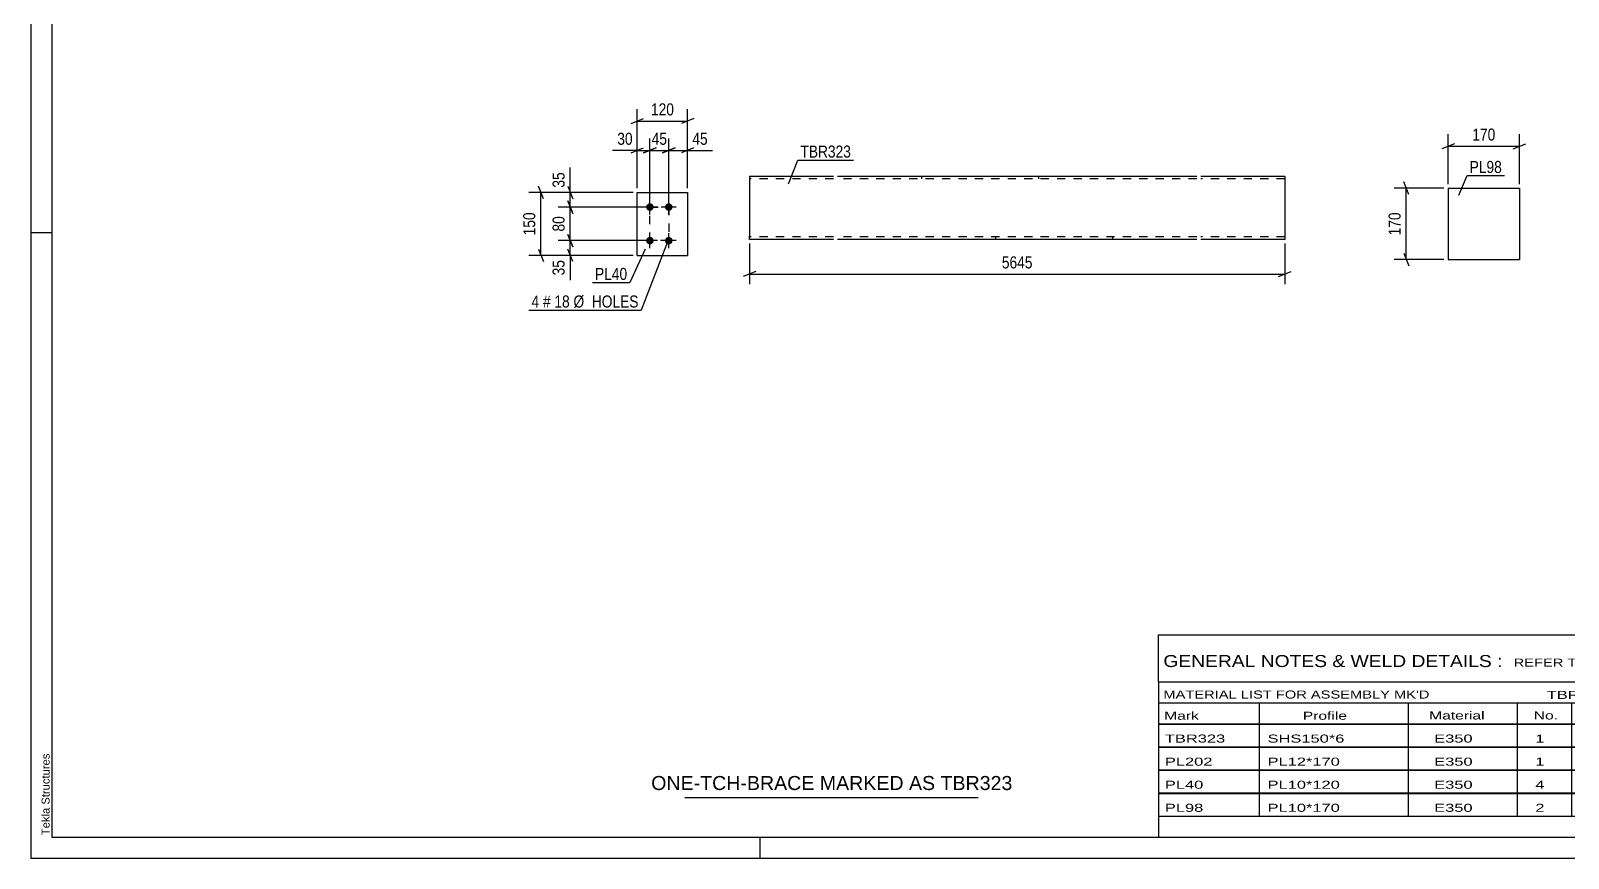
# Model space of a CAD drawing. Header units: millimetres. Extents: x 0 to 594, y 0 to 420.
# Drawn here: x 0 to 366.7, y 0 to 197.2 of the extents above; entities that cross this region are included whole.
import ezdxf

# ---------------------------------------------------------------- set-up
doc = ezdxf.new("R2010")
doc.units = ezdxf.units.MM
doc.linetypes.add('DXK_LINE_DOT2', pattern=[3.9198, 1.9599, -1.9599])
doc.styles.add('Arial', font='ARIAL.TTF', dxfattribs={"height": 0.2})
doc.styles.add('Arial Narrow', font='ARIALN.TTF', dxfattribs={"height": 0.2})

# ---------------------------------------------------------------- blocks, each defined once
blk = doc.blocks.new('Unknown-580611264-1130')
at = {"color": 5, "linetype": 'Continuous'}
for p, q in [((0, 420), (0, 0)), ((5, 415), (5, 5)), ((5, 149), (0, 149)), ((5, 5), (589, 5)), ((174, 0), (174, 5)), ((0, 0), (594, 0))]:
    blk.add_line(p, q, dxfattribs=at)
at = {"color": 174, "linetype": 'Continuous', "style": 'Arial'}
blk.add_text('Tekla Structures', height=1.9102, rotation=90, dxfattribs=at).set_placement((4.5, 5.5))
blk = doc.blocks.new('Part-580611264-2167 - 2161')
at = {"color": 2, "linetype": 'Continuous'}
for p, q in [((144.68, 143.67), (144.68, 158.67)), ((144.68, 158.67), (156.68, 158.67)), ((156.68, 158.67), (156.68, 143.67)), ((144.68, 143.67), (144.68, 143.67)), ((144.68, 143.67), (156.68, 143.67)), ((156.68, 143.67), (156.68, 143.67))]:
    blk.add_line(p, q, dxfattribs=at)
at = {"color": 7, "linetype": 'DXK_LINE_DOT2'}
for p, q in [((144.68, 158.67), (156.68, 158.67)), ((144.68, 143.67), (156.68, 143.67))]:
    blk.add_line(p, q, dxfattribs=at)
blk = doc.blocks.new('Bolt-580611264-2200 - 2161')
at = {"linetype": 'Continuous'}
for points in [[(147.68, 156.07), (147.86, 156.05), (148.04, 155.99), (148.21, 155.9), (148.35, 155.77), (148.46, 155.62), (148.53, 155.45), (148.57, 155.27), (148.57, 155.08), (148.53, 154.89), (148.46, 154.72), (148.35, 154.57), (148.21, 154.44), (148.04, 154.35), (147.86, 154.29), (147.68, 154.27), (147.49, 154.29), (147.31, 154.35), (147.15, 154.44), (147.01, 154.57), (146.9, 154.72), (146.82, 154.89), (146.78, 155.08), (146.78, 155.27), (146.82, 155.45), (146.9, 155.62), (147.01, 155.77), (147.15, 155.9), (147.31, 155.99), (147.49, 156.05)], [(152.18, 156.07), (152.36, 156.05), (152.54, 155.99), (152.71, 155.9), (152.85, 155.77), (152.96, 155.62), (153.03, 155.45), (153.07, 155.27), (153.07, 155.08), (153.03, 154.89), (152.96, 154.72), (152.85, 154.57), (152.71, 154.44), (152.54, 154.35), (152.36, 154.29), (152.18, 154.27), (151.99, 154.29), (151.81, 154.35), (151.65, 154.44), (151.51, 154.57), (151.4, 154.72), (151.32, 154.89), (151.28, 155.08), (151.28, 155.27), (151.32, 155.45), (151.4, 155.62), (151.51, 155.77), (151.65, 155.9), (151.81, 155.99), (151.99, 156.05)], [(147.68, 148.07), (147.86, 148.05), (148.04, 147.99), (148.21, 147.9), (148.35, 147.77), (148.46, 147.62), (148.53, 147.45), (148.57, 147.27), (148.57, 147.08), (148.53, 146.89), (148.46, 146.72), (148.35, 146.57), (148.21, 146.44), (148.04, 146.35), (147.86, 146.29), (147.68, 146.27), (147.49, 146.29), (147.31, 146.35), (147.15, 146.44), (147.01, 146.57), (146.9, 146.72), (146.82, 146.89), (146.78, 147.08), (146.78, 147.27), (146.82, 147.45), (146.9, 147.62), (147.01, 147.77), (147.15, 147.9), (147.31, 147.99), (147.49, 148.05)], [(152.18, 148.07), (152.36, 148.05), (152.54, 147.99), (152.71, 147.9), (152.85, 147.77), (152.96, 147.62), (153.03, 147.45), (153.07, 147.27), (153.07, 147.08), (153.03, 146.89), (152.96, 146.72), (152.85, 146.57), (152.71, 146.44), (152.54, 146.35), (152.36, 146.29), (152.18, 146.27), (151.99, 146.29), (151.81, 146.35), (151.65, 146.44), (151.51, 146.57), (151.4, 146.72), (151.32, 146.89), (151.28, 147.08), (151.28, 147.27), (151.32, 147.45), (151.4, 147.62), (151.51, 147.77), (151.65, 147.9), (151.81, 147.99), (151.99, 148.05)]]:
    blk.add_hatch(color=1, dxfattribs=at).paths.add_polyline_path(points)
at = {"color": 1, "linetype": 'Continuous'}
for p, q in [((149.48, 155.17), (145.88, 155.17)), ((147.68, 153.37), (147.68, 156.97)), ((153.98, 155.17), (150.38, 155.17)), ((152.18, 153.37), (152.18, 156.97)), ((149.48, 147.17), (145.88, 147.17)), ((147.68, 145.37), (147.68, 148.97)), ((153.98, 147.17), (150.38, 147.17)), ((152.18, 145.37), (152.18, 148.97))]:
    blk.add_line(p, q, dxfattribs=at)
blk = doc.blocks.new('Part-580611264-2404 - 2398')
at = {"color": 2, "linetype": 'Continuous'}
for p, q in [((338.08, 159.67), (338.08, 142.67)), ((338.08, 159.67), (355.08, 159.67)), ((355.08, 159.67), (355.08, 142.67)), ((338.08, 142.67), (355.08, 142.67))]:
    blk.add_line(p, q, dxfattribs=at)
blk = doc.blocks.new('Part-580611264-2436 - 2428')
at = {"color": 2, "linetype": 'Continuous'}
for p, q in [((191.45, 162.47), (171.45, 162.47)), ((171.45, 162.47), (171.45, 161.27)), ((278.11, 162.47), (192.45, 162.47)), ((299.11, 162.47), (279.11, 162.47)), ((299.11, 162.47), (299.11, 162.38)), ((299.11, 162.38), (299.11, 161.27)), ((171.45, 161.27), (171.45, 148.21)), ((299.11, 161.27), (299.11, 147.47)), ((171.45, 147.56), (171.45, 148.21)), ((171.45, 147.47), (171.45, 147.56)), ((191.45, 147.47), (171.45, 147.47)), ((278.11, 147.47), (192.45, 147.47)), ((299.11, 147.47), (279.11, 147.47))]:
    blk.add_line(p, q, dxfattribs=at)
at = {"color": 7, "linetype": 'DXK_LINE_DOT2'}
for p, q in [((191.45, 161.87), (171.45, 161.87)), ((278.11, 161.87), (192.45, 161.87)), ((212.45, 162.47), (212.45, 161.87)), ((240.37, 162.47), (240.37, 161.87)), ((299.11, 161.87), (279.11, 161.87)), ((299.11, 162.12), (299.11, 161.27)), ((171.45, 148.21), (171.45, 147.82)), ((171.45, 148.07), (171.45, 148.12)), ((191.45, 148.07), (171.45, 148.07)), ((278.11, 148.07), (192.45, 148.07)), ((230.2, 147.47), (230.2, 148.07)), ((258.11, 147.47), (258.11, 148.07)), ((299.11, 148.07), (279.11, 148.07)), ((299.11, 148.12), (299.11, 148.21)), ((299.11, 148.07), (299.11, 148.12)), ((299.11, 148.07), (299.11, 148.12))]:
    blk.add_line(p, q, dxfattribs=at)
blk = doc.blocks.new('Rectangle-580611264-2384 - 2161')
at = {"color": 1, "linetype": 'DXK_LINE_DOT2'}
blk.add_lwpolyline([(147.68, 155.17), (152.18, 155.17), (152.18, 147.17), (147.68, 147.17), (147.68, 155.17)], close=True, dxfattribs=at)
blk = doc.blocks.new('StraightDimension-580611264-2344 - 2161')
at = {"color": 7, "linetype": 'Continuous'}
for p, q in [((146.18, 168.07), (149.18, 169.27)), ((147.68, 156.17), (147.68, 171.52)), ((153.68, 169.27), (150.68, 168.07)), ((152.18, 156.17), (152.18, 171.52)), ((147.68, 168.67), (152.18, 168.67))]:
    blk.add_line(p, q, dxfattribs=at)
at = {"color": 0}
blk.add_wipeout([(152.36, 169.42), (152.36, 173.62), (147.5, 173.62), (147.5, 169.42)], dxfattribs=at)
at = {"color": 3, "style": 'Arial Narrow'}
blk.add_text('45', height=2.863, dxfattribs=at).set_placement((148.1, 170.02))
blk = doc.blocks.new('StraightDimension-580611264-2300 - 2161')
at = {"color": 7, "linetype": 'Continuous'}
for p, q in [((143.68, 158.67), (125.83, 158.67)), ((128.08, 160.17), (129.28, 157.17)), ((128.68, 155.17), (128.68, 158.67)), ((146.68, 155.17), (125.83, 155.17)), ((129.28, 153.67), (128.08, 156.67))]:
    blk.add_line(p, q, dxfattribs=at)
at = {"color": 0}
blk.add_wipeout([(127.93, 164.05), (123.73, 164.05), (123.73, 159.2), (127.93, 159.2)], dxfattribs=at)
at = {"color": 7, "linetype": 'Continuous'}
blk.add_line((128.68, 158.67), (128.68, 164.58), dxfattribs=at)
blk.add_line((128.68, 158.67), (128.68, 164.58), dxfattribs=at)
at = {"color": 3, "style": 'Arial Narrow'}
blk.add_text('35', height=2.863, rotation=90.0002, dxfattribs=at).set_placement((127.33, 159.8))
blk = doc.blocks.new('StraightDimension-580611264-2277 - 2161')
at = {"color": 7, "linetype": 'Continuous'}
for p, q in [((146.68, 147.17), (125.83, 147.17)), ((128.08, 148.67), (129.28, 145.67)), ((128.68, 143.67), (128.68, 147.17)), ((143.68, 143.67), (125.83, 143.67)), ((129.28, 142.17), (128.08, 145.17))]:
    blk.add_line(p, q, dxfattribs=at)
at = {"color": 0}
blk.add_wipeout([(127.93, 143.15), (123.73, 143.15), (123.73, 138.29), (127.93, 138.29)], dxfattribs=at)
at = {"color": 7, "linetype": 'Continuous'}
blk.add_line((128.68, 143.67), (128.68, 137.77), dxfattribs=at)
blk.add_line((128.68, 143.67), (128.68, 137.77), dxfattribs=at)
at = {"color": 3, "style": 'Arial Narrow'}
blk.add_text('35', height=2.863, rotation=90.0002, dxfattribs=at).set_placement((127.33, 138.89))
blk = doc.blocks.new('StraightDimension-580611264-2290 - 2161')
at = {"color": 7, "linetype": 'Continuous'}
for p, q in [((146.68, 155.17), (125.83, 155.17)), ((128.08, 156.67), (129.28, 153.67)), ((128.68, 147.17), (128.68, 155.17)), ((146.68, 147.17), (125.83, 147.17)), ((129.28, 145.67), (128.08, 148.67))]:
    blk.add_line(p, q, dxfattribs=at)
at = {"color": 0}
blk.add_wipeout([(127.93, 153.6), (123.73, 153.6), (123.73, 148.74), (127.93, 148.74)], dxfattribs=at)
at = {"color": 3, "style": 'Arial Narrow'}
blk.add_text('80', height=2.863, rotation=90.0002, dxfattribs=at).set_placement((127.33, 149.34))
blk = doc.blocks.new('StraightDimension-580611264-2314 - 2161')
at = {"color": 7, "linetype": 'Continuous'}
for p, q in [((143.68, 158.67), (118.83, 158.67)), ((122.28, 157.17), (121.08, 160.17)), ((121.68, 143.67), (121.68, 158.67)), ((143.68, 143.67), (118.83, 143.67)), ((121.08, 145.17), (122.28, 142.17))]:
    blk.add_line(p, q, dxfattribs=at)
at = {"color": 0}
blk.add_wipeout([(120.93, 154.51), (116.73, 154.51), (116.73, 147.83), (120.93, 147.83)], dxfattribs=at)
at = {"color": 3, "style": 'Arial Narrow'}
blk.add_text('150', height=2.863, rotation=90.0002, dxfattribs=at).set_placement((120.33, 148.43))
blk = doc.blocks.new('StraightDimension-580611264-2331 - 2161')
at = {"color": 7, "linetype": 'Continuous'}
for p, q in [((143.18, 168.07), (146.18, 169.27)), ((144.68, 159.67), (144.68, 171.52)), ((149.18, 169.27), (146.18, 168.07)), ((147.68, 156.17), (147.68, 171.52)), ((144.68, 168.67), (147.68, 168.67))]:
    blk.add_line(p, q, dxfattribs=at)
at = {"color": 0}
blk.add_wipeout([(144.15, 169.42), (144.15, 173.62), (139.3, 173.62), (139.3, 169.42)], dxfattribs=at)
at = {"color": 7, "linetype": 'Continuous'}
blk.add_line((144.68, 168.67), (138.77, 168.67), dxfattribs=at)
blk.add_line((144.68, 168.67), (138.77, 168.67), dxfattribs=at)
at = {"color": 3, "style": 'Arial Narrow'}
blk.add_text('30', height=2.863, dxfattribs=at).set_placement((139.9, 170.02))
blk = doc.blocks.new('StraightDimension-580611264-2354 - 2161')
at = {"color": 7, "linetype": 'Continuous'}
for p, q in [((150.68, 168.07), (153.68, 169.27)), ((152.18, 156.17), (152.18, 171.52)), ((158.18, 169.27), (155.18, 168.07)), ((156.68, 159.67), (156.68, 171.52)), ((152.18, 168.67), (156.68, 168.67))]:
    blk.add_line(p, q, dxfattribs=at)
at = {"color": 0}
blk.add_wipeout([(162.06, 169.42), (162.06, 173.62), (157.2, 173.62), (157.2, 169.42)], dxfattribs=at)
at = {"color": 7, "linetype": 'Continuous'}
blk.add_line((156.68, 168.67), (162.58, 168.67), dxfattribs=at)
blk.add_line((156.68, 168.67), (162.58, 168.67), dxfattribs=at)
at = {"color": 3, "style": 'Arial Narrow'}
blk.add_text('45', height=2.863, dxfattribs=at).set_placement((157.8, 170.02))
blk = doc.blocks.new('StraightDimension-580611264-2368 - 2161')
at = {"color": 7, "linetype": 'Continuous'}
for p, q in [((143.18, 175.07), (146.18, 176.27)), ((144.68, 159.67), (144.68, 178.52)), ((158.18, 176.27), (155.18, 175.07)), ((156.68, 159.67), (156.68, 178.52)), ((144.68, 175.67), (156.68, 175.67))]:
    blk.add_line(p, q, dxfattribs=at)
at = {"color": 0}
blk.add_wipeout([(154.02, 176.42), (154.02, 180.62), (147.34, 180.62), (147.34, 176.42)], dxfattribs=at)
at = {"color": 3, "style": 'Arial Narrow'}
blk.add_text('120', height=2.863, dxfattribs=at).set_placement((147.94, 177.02))
blk = doc.blocks.new('StraightDimension-580611264-2406 - 2398')
at = {"color": 7, "linetype": 'Continuous'}
for p, q in [((338.08, 160.67), (338.08, 172.52)), ((355.08, 160.67), (355.08, 172.52)), ((339.58, 170.27), (336.58, 169.07)), ((338.08, 169.67), (355.08, 169.67)), ((353.58, 169.07), (356.58, 170.27))]:
    blk.add_line(p, q, dxfattribs=at)
at = {"color": 0}
blk.add_wipeout([(349.92, 170.42), (349.92, 174.62), (343.24, 174.62), (343.24, 170.42)], dxfattribs=at)
at = {"color": 3, "style": 'Arial Narrow'}
blk.add_text('170', height=2.863, dxfattribs=at).set_placement((343.84, 171.02))
blk = doc.blocks.new('StraightDimension-580611264-2417 - 2398')
at = {"color": 7, "linetype": 'Continuous'}
for p, q in [((337.08, 159.67), (325.23, 159.67)), ((328.68, 158.17), (327.48, 161.17)), ((328.08, 142.67), (328.08, 159.67)), ((327.48, 144.17), (328.68, 141.17)), ((337.08, 142.67), (325.23, 142.67))]:
    blk.add_line(p, q, dxfattribs=at)
at = {"color": 0}
blk.add_wipeout([(327.33, 154.51), (323.13, 154.51), (323.13, 147.83), (327.33, 147.83)], dxfattribs=at)
at = {"color": 3, "style": 'Arial Narrow'}
blk.add_text('170', height=2.863, rotation=90.0002, dxfattribs=at).set_placement((326.73, 148.43))
blk = doc.blocks.new('StraightDimension-580611264-2441 - 2428')
at = {"color": 7, "linetype": 'Continuous'}
for p, q in [((171.45, 146.47), (171.45, 136.81)), ((299.11, 146.47), (299.11, 136.81)), ((172.95, 139.81), (169.95, 138.61)), ((297.61, 138.61), (300.61, 139.81)), ((171.45, 139.21), (299.11, 139.21))]:
    blk.add_line(p, q, dxfattribs=at)
at = {"color": 0}
blk.add_wipeout([(239.54, 139.96), (239.54, 144.16), (231.03, 144.16), (231.03, 139.96)], dxfattribs=at)
at = {"color": 3, "style": 'Arial Narrow'}
blk.add_text('5645', height=2.863, dxfattribs=at).set_placement((231.63, 140.56))
blk = doc.blocks.new('Unknown-580611264-4223')
at = {"color": 7, "linetype": 'Continuous'}
for p, q in [((269, 53.25), (429, 53.25)), ((269, 42), (269, 53.25)), ((429, 53.25), (429, 42)), ((269, 42), (429, 42)), ((269, 42), (269, 37)), ((429, 42), (429, 37)), ((269, 37), (429, 37)), ((269, 37), (269, 32)), ((293, 37), (293, 32)), ((328.5, 37), (328.5, 32)), ((354.5, 37), (354.5, 32)), ((367.5, 37), (367.5, 32)), ((385, 37), (385, 32)), ((407, 37), (407, 32)), ((429, 37), (429, 32)), ((269, 32), (429, 32)), ((269, 31.95), (269, 26.55)), ((269, 31.95), (429, 31.95)), ((293, 32), (293, 26.5)), ((328.5, 32), (328.5, 26.5)), ((354.5, 32), (354.5, 26.5)), ((367.5, 32), (367.5, 26.5)), ((385, 32), (385, 26.5)), ((407, 32), (407, 26.5)), ((429, 31.95), (429, 26.55)), ((269, 26.55), (429, 26.55)), ((269, 26.45), (269, 21.05)), ((269, 26.45), (429, 26.45)), ((293, 26.5), (293, 21)), ((328.5, 26.5), (328.5, 21)), ((354.5, 26.5), (354.5, 21)), ((367.5, 26.5), (367.5, 21)), ((385, 26.5), (385, 21)), ((407, 26.5), (407, 21)), ((429, 26.45), (429, 21.05)), ((269, 21.05), (429, 21.05)), ((269, 20.95), (269, 15.55)), ((269, 20.95), (429, 20.95)), ((293, 21), (293, 15.5)), ((328.5, 21), (328.5, 15.5)), ((354.5, 21), (354.5, 15.5)), ((367.5, 21), (367.5, 15.5)), ((385, 21), (385, 15.5)), ((407, 21), (407, 15.5)), ((429, 20.95), (429, 15.55)), ((269, 15.55), (429, 15.55)), ((269, 15.45), (269, 10.05)), ((269, 15.45), (429, 15.45)), ((293, 15.5), (293, 10)), ((328.5, 15.5), (328.5, 10)), ((354.5, 15.5), (354.5, 10)), ((367.5, 15.5), (367.5, 10)), ((385, 15.5), (385, 10)), ((407, 15.5), (407, 10)), ((429, 15.45), (429, 10.05)), ((269, 10.05), (429, 10.05)), ((269, 10), (429, 10)), ((269, 10), (269, 5)), ((385, 10), (385, 5)), ((407, 10), (407, 5)), ((429, 10), (429, 5)), ((269, 5), (429, 5))]:
    blk.add_line(p, q, dxfattribs=at)
at = {"color": 7, "style": 'Arial Narrow'}
for s, height, width, p in [('GENERAL NOTES & WELD DETAILS :', 2.8633, 1.4, (270.15, 45.56)), ('REFER TYP DRAWING TYP-01', 1.9089, 1.6, (353.7, 45.66)), ("MATERIAL LIST FOR ASSEMBLY MK'D", 1.9089, 1.6, (270.15, 38.06)), ('TBR323', 1.909, 1.794707, (361.59, 37.97)), ('1', 1.91, 1.794707, (391.08, 38.06)), ('No. Required', 1.9089, 1.6, (400.41, 38.06)), ('Mark', 1.909, 1.7, (270.34, 33)), ('Profile', 1.909, 1.7, (303.41, 33)), ('Material', 1.909, 1.7, (333.54, 33.06)), ('No.', 1.909, 1.7, (358.5, 33.06)), ('Length', 1.909, 1.7, (369, 33.06)), ('Area', 1.909, 1.7, (391.5, 33.06)), ('Weight', 1.909, 1.7, (411, 33.06))]:
    blk.add_text(s, height=height, dxfattribs=dict(at, width=width)).set_placement(p)
at = {"color": 7, "linetype": 'Continuous', "style": 'Arial Narrow'}
for s, height, width, p in [('TBR323', 1.909, 1.794707, (270.5, 27.56)), ('SHS150*6', 1.909, 1.794707, (295, 27.56)), ('E350', 1.909, 1.794707, (334.74, 27.56)), ('1', 1.91, 1.794707, (358.86, 27.56)), ('5645', 1.909, 1.794707, (371.58, 27.56)), ('3.4', 1.909, 1.794707, (395.32, 27.56)), ('152.8', 1.909, 1.794707, (411.96, 27.56)), ('PL202', 1.909, 1.794707, (270.5, 22.06)), ('PL12*170', 1.909, 1.794707, (295, 22.06)), ('E350', 1.909, 1.794707, (334.74, 22.06)), ('1', 1.91, 1.794707, (358.86, 22.06)), ('706', 1.909, 1.794707, (373.77, 22.06)), ('0.3', 1.909, 1.794707, (395.32, 22.06)), ('11.3', 1.909, 1.794707, (414.14, 22.06)), ('PL40', 1.909, 1.794707, (270.5, 16.56)), ('PL10*120', 1.909, 1.794707, (295, 16.56)), ('E350', 1.909, 1.794707, (334.74, 16.56)), ('4', 1.91, 1.794707, (358.86, 16.56)), ('150', 1.909, 1.794707, (373.77, 16.56)), ('0.0', 1.909, 1.794707, (395.32, 16.56)), ('5.7', 1.909, 1.794707, (416.33, 16.56)), ('PL98', 1.909, 1.794707, (270.5, 11.06)), ('PL10*170', 1.909, 1.794707, (295, 11.06)), ('E350', 1.909, 1.794707, (334.74, 11.06)), ('2', 1.91, 1.794707, (358.86, 11.06)), ('170', 1.909, 1.794707, (373.77, 11.06)), ('0.1', 1.909, 1.794707, (395.32, 11.06)), ('4.5', 1.909, 1.794707, (416.33, 11.06)), ('Total', 1.909, 1.7, (371.33, 6.5)), ('3.9', 1.909, 1.794707, (394.83, 6.5)), ('174.3', 1.909, 1.794707, (411.96, 6.5))]:
    blk.add_text(s, height=height, dxfattribs=dict(at, width=width)).set_placement(p)
blk = doc.blocks.new('Unknown-580611264-4224')
at = {"color": 7, "linetype": 'Continuous'}
blk.add_line((156, 14.5), (226, 14.5), dxfattribs=at)
at = {"color": 7, "style": 'Arial'}
blk.add_text('ONE-TCH-BRACE MARKED AS TBR323', height=3.3428, dxfattribs=at).set_placement((147.99, 16.25))
blk = doc.blocks.new('Mark-580611264-2163 - 2161')
at = {"color": 0}
blk.add_wipeout([(142.27, 137.81), (142.27, 140.81), (134.59, 140.81), (134.59, 137.81)], dxfattribs=at)
blk.add_wipeout([(142.27, 137.81), (142.27, 140.81), (134.59, 140.81), (134.59, 137.81)], dxfattribs=at)
at = {"color": 30, "linetype": 'Continuous'}
for p in [(146.52, 145.17), (133.99, 137.21)]:
    blk.add_line(p, (142.87, 137.21), dxfattribs=at)
at = {"color": 3, "style": 'Arial Narrow'}
blk.add_text('PL40', height=2.863, dxfattribs=at).set_placement((134.59, 137.81))
blk = doc.blocks.new('Mark-580611264-2196 - 2161')
at = {"color": 0}
blk.add_wipeout([(121.27, 131.24), (121.27, 134.24), (119.44, 134.24), (119.44, 131.24)], dxfattribs=at)
blk.add_wipeout([(121.27, 131.24), (121.27, 134.24), (119.44, 134.24), (119.44, 131.24)], dxfattribs=at)
blk.add_wipeout([(124, 131.24), (124, 134.24), (122.17, 134.24), (122.17, 131.24)], dxfattribs=at)
blk.add_wipeout([(124, 131.24), (124, 134.24), (122.17, 134.24), (122.17, 131.24)], dxfattribs=at)
at = {"color": 3, "style": 'Arial Narrow'}
blk.add_text('4', height=2.86, dxfattribs=at).set_placement((119.44, 131.24))
at = {"color": 0}
blk.add_wipeout([(128.55, 131.24), (128.55, 134.24), (124.9, 134.24), (124.9, 131.24)], dxfattribs=at)
blk.add_wipeout([(128.55, 131.24), (128.55, 134.24), (124.9, 134.24), (124.9, 131.24)], dxfattribs=at)
at = {"color": 3, "style": 'Arial Narrow'}
blk.add_text('#', height=2.86, dxfattribs=at).set_placement((122.17, 131.24))
at = {"color": 0}
blk.add_wipeout([(144.98, 131.24), (144.98, 134.24), (129.45, 134.24), (129.45, 131.24)], dxfattribs=at)
blk.add_wipeout([(144.98, 131.24), (144.98, 134.24), (129.45, 134.24), (129.45, 131.24)], dxfattribs=at)
at = {"color": 7, "linetype": 'Continuous'}
for p in [(152.01, 147.26), (118.84, 130.64)]:
    blk.add_line(p, (145.58, 130.64), dxfattribs=at)
at = {"color": 3, "style": 'Arial Narrow'}
for s, p in [('18', (124.9, 131.24)), ('Ø  HOLES', (129.45, 131.24))]:
    blk.add_text(s, height=2.863, dxfattribs=at).set_placement(p)
blk = doc.blocks.new('Mark-580611264-2400 - 2398')
at = {"color": 0}
blk.add_wipeout([(350.89, 163.3), (350.89, 166.3), (343.21, 166.3), (343.21, 163.3)], dxfattribs=at)
blk.add_wipeout([(350.89, 163.3), (350.89, 166.3), (343.21, 166.3), (343.21, 163.3)], dxfattribs=at)
at = {"color": 30, "linetype": 'Continuous'}
for p, q in [((340.65, 158.01), (342.61, 162.7)), ((342.61, 162.7), (351.49, 162.7))]:
    blk.add_line(p, q, dxfattribs=at)
at = {"color": 3, "style": 'Arial Narrow'}
blk.add_text('PL98', height=2.863, dxfattribs=at).set_placement((343.21, 163.3))
blk = doc.blocks.new('Mark-580611264-2432 - 2428')
at = {"color": 0}
blk.add_wipeout([(195.64, 166.97), (195.64, 169.97), (183.58, 169.97), (183.58, 166.97)], dxfattribs=at)
blk.add_wipeout([(195.64, 166.97), (195.64, 169.97), (183.58, 169.97), (183.58, 166.97)], dxfattribs=at)
at = {"color": 30, "linetype": 'Continuous'}
for p, q in [((180.76, 160.72), (182.98, 166.37)), ((182.98, 166.37), (196.24, 166.37))]:
    blk.add_line(p, q, dxfattribs=at)
at = {"color": 3, "style": 'Arial Narrow'}
blk.add_text('TBR323', height=2.863, dxfattribs=at).set_placement((183.58, 166.97))

msp = doc.modelspace()

# ---------------------------------------------------------------- block references
for name in ['Unknown-580611264-1130', 'Part-580611264-2436 - 2428', 'Part-580611264-2167 - 2161', 'Part-580611264-2404 - 2398', 'Bolt-580611264-2200 - 2161', 'Rectangle-580611264-2384 - 2161', 'Unknown-580611264-4223', 'Unknown-580611264-4224']:
    msp.add_blockref(name, (0, 0))

# ---------------------------------------------------------------- next in the draw order: block references
for name in ['StraightDimension-580611264-2344 - 2161', 'StraightDimension-580611264-2406 - 2398', 'Mark-580611264-2432 - 2428', 'StraightDimension-580611264-2277 - 2161', 'StraightDimension-580611264-2441 - 2428']:
    msp.add_blockref(name, (0, 0))

# ---------------------------------------------------------------- next in the draw order: block references
for name in ['Mark-580611264-2400 - 2398', 'StraightDimension-580611264-2300 - 2161', 'StraightDimension-580611264-2417 - 2398']:
    msp.add_blockref(name, (0, 0))

# ---------------------------------------------------------------- next in the draw order: block references
msp.add_blockref('StraightDimension-580611264-2290 - 2161', (0, 0))

# ---------------------------------------------------------------- next in the draw order: block references
msp.add_blockref('StraightDimension-580611264-2314 - 2161', (0, 0))

# ---------------------------------------------------------------- next in the draw order: block references
for name in ['StraightDimension-580611264-2331 - 2161', 'Mark-580611264-2163 - 2161']:
    msp.add_blockref(name, (0, 0))

# ---------------------------------------------------------------- next in the draw order: block references
for name in ['StraightDimension-580611264-2354 - 2161', 'Mark-580611264-2196 - 2161']:
    msp.add_blockref(name, (0, 0))

# ---------------------------------------------------------------- next in the draw order: block references
msp.add_blockref('StraightDimension-580611264-2368 - 2161', (0, 0))

doc.saveas('drawing.dxf')
